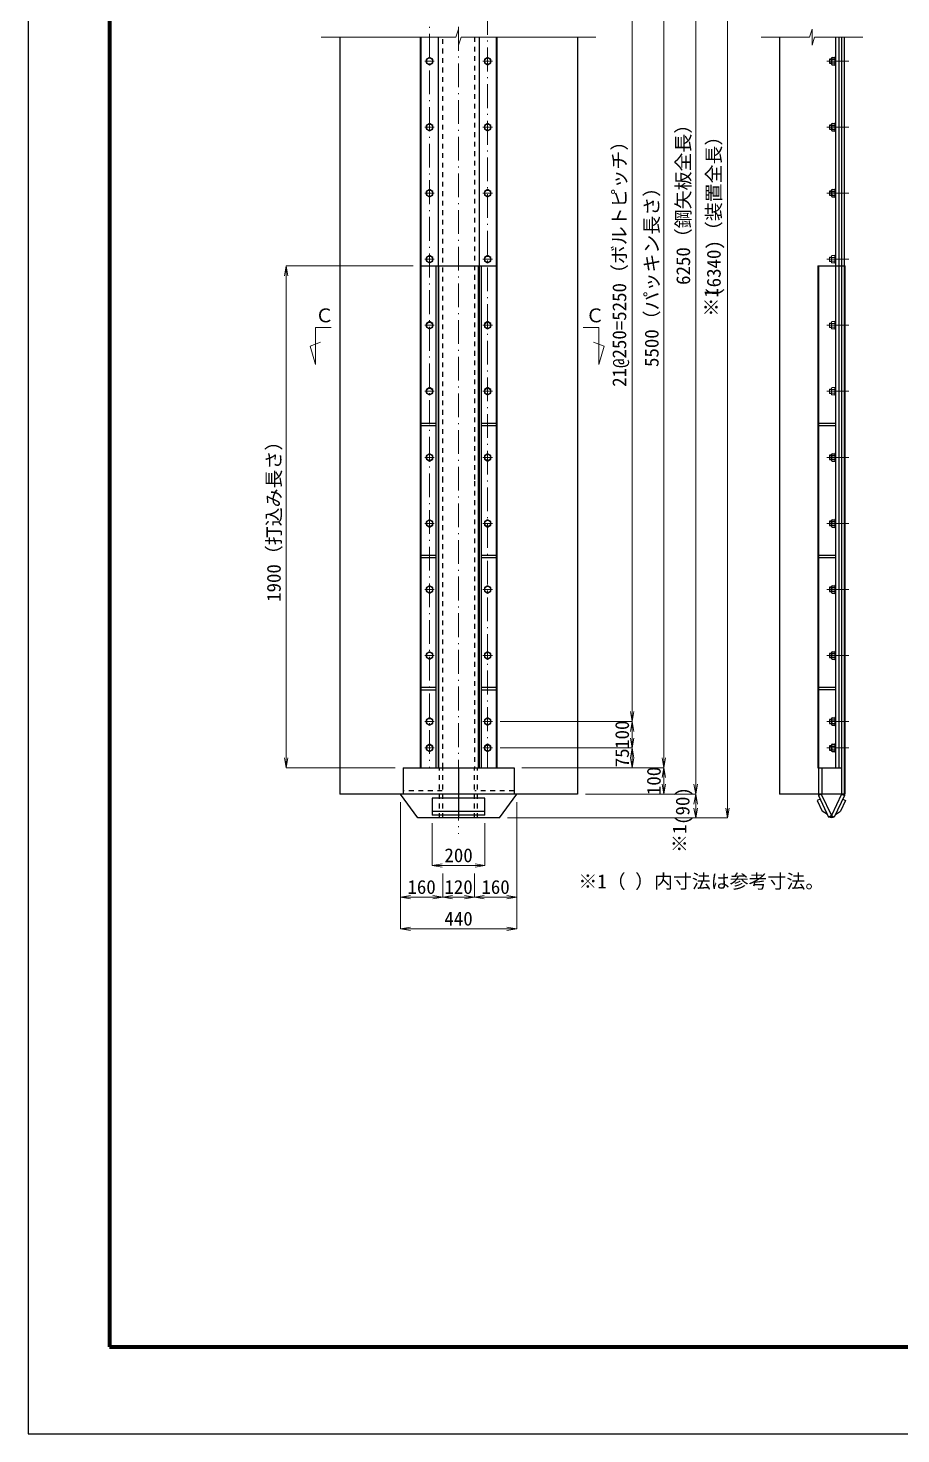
# Model space of a CAD drawing. Header units: millimetres. Extents: x -4215 to 12000, y -28161 to -8405.
# Drawn here: x -615 to 2689, y -28161 to -22839 of the extents above; entities that cross this region are included whole.
import ezdxf

# ---------------------------------------------------------------- set-up
doc = ezdxf.new("R2010")
doc.units = ezdxf.units.MM
doc.header["$LTSCALE"] = 15
doc.header["$PDSIZE"] = 300
doc.linetypes.add('SXF_一点短鎖線', pattern=[9.25, 6, -1.5, 0.25, -1.5])
doc.linetypes.add('SXF_跳び破線', pattern=[12, 6, -6])
doc.layers.get('Defpoints').update_dxf_attribs({"color": 153})
for name, color, linetype, lineweight in [('D-BMK', 2, 'SXF_一点短鎖線', 13), ('D-STR', 1, 'Continuous', 25), ('D-STR-DIM', 7, 'Continuous', 13), ('D-STR-HTXT', 7, 'Continuous', 13), ('D-STR-STR1', 2, 'Continuous', 13), ('D-STR-STR6', 7, 'Continuous', 13), ('D-STR-TXT', 7, 'Continuous', 13), ('D-TTL', 2, 'Continuous', 140)]:
    doc.layers.add(name, color=color, linetype=linetype, lineweight=lineweight)
doc.styles.add('MS ゴシック', font='MS Gothic.ttf')
doc.dimstyles.new('DIM-15-F', dxfattribs={"dimscale": 15, "dimtxt": 3.5, "dimasz": 2.5, "dimexe": 0, "dimexo": 2, "dimgap": 0.8, "dimtad": 1, "dimdec": 1, "dimdsep": 46, "dimtxsty": 'MS ゴシック', "dimblk": 'OPEN', "dimcen": 0.1, "dimaunit": 1, "dimadec": 4, "dimazin": 0, "dimtfac": 1, "dimtdec": 1, "dimtmove": 2, "dimatfit": 3, "dimldrblk": 'OPEN', "dimfxl": 1, "dimtolj": 1, "dimtzin": 0, "dimlwd": -1, "dimlwe": -1, "dimarcsym": 2})

# ---------------------------------------------------------------- blocks, each defined once
blk = doc.blocks.new('_Open')
at = {"color": 0, "linetype": 'ByBlock', "lineweight": -2}
for p, q in [((-1, 0.17), (0, 0)), ((-1, -0.17), (0, 0)), ((0, 0), (-1, 0))]:
    blk.add_line(p, q, dxfattribs=at)
blk = doc.blocks.new('*D106')
at = {"layer": 'D-STR-DIM', "color": 0, "transparency": 16777216}
for p, q in [((841.9, -23739.4), (361.9, -23739.4)), ((361.9, -23776.9), (361.9, -25601.9)), ((774.4, -25639.4), (361.9, -25639.4))]:
    blk.add_line(p, q, dxfattribs=at)
at = {"layer": 'Defpoints', "color": 0, "transparency": 16777216}
for p in [(871.9, -23739.4), (361.9, -25639.4), (804.4, -25639.4)]:
    blk.add_point(p, dxfattribs=at)
at = {"layer": 'D-STR-DIM', "color": 0, "transparency": 16777216, "xscale": 37.5, "yscale": 37.5, "zscale": 37.5}
for p, rotation in [((361.9, -23739.4), 90), ((361.9, -25639.4), 270)]:
    blk.add_blockref('_Open', p, dxfattribs=dict(at, rotation=rotation))
at = {"layer": 'D-STR-DIM', "color": 0, "transparency": 16777216, "insert": (318.4, -24689.4), "char_height": 52.5, "attachment_point": 5, "rotation": 90, "style": 'MS ゴシック'}
blk.add_mtext('\\A1;1900（打込み長さ）', dxfattribs=at)
blk = doc.blocks.new('*D134')
at = {"layer": 'D-STR-DIM', "color": 0, "transparency": 16777216}
for p, q in [((914.4, -25849.4), (914.4, -26009.4)), ((1114.4, -25849.4), (1114.4, -26009.4)), ((951.9, -26009.4), (1076.9, -26009.4))]:
    blk.add_line(p, q, dxfattribs=at)
at = {"layer": 'Defpoints', "color": 0, "transparency": 16777216}
for p in [(914.4, -25819.4), (1114.4, -25819.4), (1114.4, -26009.4)]:
    blk.add_point(p, dxfattribs=at)
at = {"layer": 'D-STR-DIM', "color": 0, "transparency": 16777216, "xscale": 37.5, "yscale": 37.5, "zscale": 37.5, "rotation": 180}
blk.add_blockref('_Open', (914.4, -26009.4), dxfattribs=at)
at = {"layer": 'D-STR-DIM', "color": 0, "transparency": 16777216, "xscale": 37.5, "yscale": 37.5, "zscale": 37.5}
blk.add_blockref('_Open', (1114.4, -26009.4), dxfattribs=at)
at = {"layer": 'D-STR-DIM', "color": 0, "transparency": 16777216, "insert": (1014.4, -25971.1), "char_height": 52.5, "attachment_point": 5, "style": 'MS ゴシック'}
blk.add_mtext('\\A1;200', dxfattribs=at)
blk = doc.blocks.new('*D135')
at = {"layer": 'D-STR-DIM', "color": 0, "transparency": 16777216}
for p, q in [((1494.4, -21239.4), (2031.9, -21239.4)), ((2031.9, -21276.9), (2031.9, -25791.9)), ((1199.2, -25829.4), (2031.9, -25829.4))]:
    blk.add_line(p, q, dxfattribs=at)
at = {"layer": 'Defpoints', "color": 0, "transparency": 16777216}
for p in [(1464.4, -21239.4), (1169.2, -25829.4), (2031.9, -25829.4)]:
    blk.add_point(p, dxfattribs=at)
at = {"layer": 'D-STR-DIM', "color": 0, "transparency": 16777216, "xscale": 37.5, "yscale": 37.5, "zscale": 37.5}
for p, rotation in [((2031.9, -21239.4), 90), ((2031.9, -25829.4), 270)]:
    blk.add_blockref('_Open', p, dxfattribs=dict(at, rotation=rotation))
at = {"layer": 'D-STR-DIM', "color": 0, "transparency": 16777216, "insert": (1987.4, -23534.4), "char_height": 52.5, "attachment_point": 5, "rotation": 90, "style": 'MS ゴシック'}
blk.add_mtext('\\A1;(6340)（装置全長）', dxfattribs=at)
blk = doc.blocks.new('*D136')
at = {"layer": 'D-STR-DIM', "color": 0, "transparency": 16777216}
for p, q in [((1494.4, -21239.4), (1911.9, -21239.4)), ((1911.9, -21276.9), (1911.9, -25701.9)), ((1494.4, -25739.4), (1911.9, -25739.4))]:
    blk.add_line(p, q, dxfattribs=at)
at = {"layer": 'Defpoints', "color": 0, "transparency": 16777216}
for p in [(1464.4, -21239.4), (1464.4, -25739.4), (1911.9, -25739.4)]:
    blk.add_point(p, dxfattribs=at)
at = {"layer": 'D-STR-DIM', "color": 0, "transparency": 16777216, "xscale": 37.5, "yscale": 37.5, "zscale": 37.5}
for p, rotation in [((1911.9, -21239.4), 90), ((1911.9, -25739.4), 270)]:
    blk.add_blockref('_Open', p, dxfattribs=dict(at, rotation=rotation))
at = {"layer": 'D-STR-DIM', "color": 0, "transparency": 16777216, "insert": (1868.1, -23489.4), "char_height": 52.5, "attachment_point": 5, "rotation": 90, "style": 'MS ゴシック'}
blk.add_mtext('\\A1;6250（鋼矢板全長）', dxfattribs=at)
blk = doc.blocks.new('*D137')
at = {"layer": 'D-STR-DIM', "color": 0, "transparency": 16777216}
for p, q in [((1494.4, -25739.4), (1911.9, -25739.4)), ((1911.9, -25829.4), (1911.9, -25739.4)), ((1911.9, -25791.9), (1911.9, -25754.4)), ((1911.9, -25776.9), (1911.9, -25814.4)), ((1199.2, -25829.4), (1911.9, -25829.4))]:
    blk.add_line(p, q, dxfattribs=at)
at = {"layer": 'Defpoints', "color": 0, "transparency": 16777216}
for p in [(1464.4, -25739.4), (1911.9, -25739.4), (1169.2, -25829.4)]:
    blk.add_point(p, dxfattribs=at)
at = {"layer": 'D-STR-DIM', "color": 0, "transparency": 16777216, "xscale": 37.5, "yscale": 37.5, "zscale": 37.5}
for p, rotation in [((1911.9, -25739.4), 90), ((1911.9, -25829.4), 270)]:
    blk.add_blockref('_Open', p, dxfattribs=dict(at, rotation=rotation))
at = {"layer": 'D-STR-DIM', "color": 0, "transparency": 16777216, "insert": (1869.3, -25784.4), "char_height": 52.5, "attachment_point": 5, "rotation": 90, "style": 'MS ゴシック'}
blk.add_mtext('\\A1;(90)', dxfattribs=at)
blk = doc.blocks.new('*D138')
at = {"layer": 'D-STR-DIM', "color": 0, "transparency": 16777216}
for p, q in [((1172.4, -21964.4), (1671.9, -21964.4)), ((1671.9, -25426.9), (1671.9, -22001.9)), ((1172.4, -25464.4), (1671.9, -25464.4))]:
    blk.add_line(p, q, dxfattribs=at)
at = {"layer": 'Defpoints', "color": 0, "transparency": 16777216}
for p in [(1142.4, -21964.4), (1671.9, -21964.4), (1142.4, -25464.4)]:
    blk.add_point(p, dxfattribs=at)
at = {"layer": 'D-STR-DIM', "color": 0, "transparency": 16777216, "xscale": 37.5, "yscale": 37.5, "zscale": 37.5}
for p, rotation in [((1671.9, -21964.4), 90), ((1671.9, -25464.4), 270)]:
    blk.add_blockref('_Open', p, dxfattribs=dict(at, rotation=rotation))
at = {"layer": 'D-STR-DIM', "color": 0, "transparency": 16777216, "insert": (1628.6, -23714.4), "char_height": 52.5, "attachment_point": 5, "rotation": 90, "style": 'MS ゴシック'}
blk.add_mtext('\\A1;21@250=5250（ボルトピッチ）', dxfattribs=at)
blk = doc.blocks.new('*D139')
at = {"layer": 'D-STR-DIM', "color": 0, "transparency": 16777216}
for p, q in [((1172.4, -25464.4), (1671.9, -25464.4)), ((1671.9, -25564.4), (1671.9, -25464.4)), ((1671.9, -25526.9), (1671.9, -25489.4)), ((1671.9, -25501.9), (1671.9, -25539.4)), ((1172.4, -25564.4), (1671.9, -25564.4))]:
    blk.add_line(p, q, dxfattribs=at)
at = {"layer": 'Defpoints', "color": 0, "transparency": 16777216}
for p in [(1142.4, -25464.4), (1671.9, -25464.4), (1142.4, -25564.4)]:
    blk.add_point(p, dxfattribs=at)
at = {"layer": 'D-STR-DIM', "color": 0, "transparency": 16777216, "xscale": 37.5, "yscale": 37.5, "zscale": 37.5}
for p, rotation in [((1671.9, -25464.4), 90), ((1671.9, -25564.4), 270)]:
    blk.add_blockref('_Open', p, dxfattribs=dict(at, rotation=rotation))
at = {"layer": 'D-STR-DIM', "color": 0, "transparency": 16777216, "insert": (1633.7, -25514.4), "char_height": 52.5, "attachment_point": 5, "rotation": 90, "style": 'MS ゴシック'}
blk.add_mtext('\\A1;100', dxfattribs=at)
blk = doc.blocks.new('*D140')
at = {"layer": 'D-STR-DIM', "color": 0, "transparency": 16777216}
for p, q in [((1172.4, -25564.4), (1671.9, -25564.4)), ((1671.9, -25639.4), (1671.9, -25564.4)), ((1671.9, -25601.9), (1671.9, -25564.4)), ((1254.4, -25639.4), (1671.9, -25639.4)), ((1671.9, -25601.9), (1671.9, -25639.4))]:
    blk.add_line(p, q, dxfattribs=at)
at = {"layer": 'Defpoints', "color": 0, "transparency": 16777216}
for p in [(1142.4, -25564.4), (1671.9, -25564.4), (1224.4, -25639.4)]:
    blk.add_point(p, dxfattribs=at)
at = {"layer": 'D-STR-DIM', "color": 0, "transparency": 16777216, "xscale": 37.5, "yscale": 37.5, "zscale": 37.5}
for p, rotation in [((1671.9, -25564.4), 90), ((1671.9, -25639.4), 270)]:
    blk.add_blockref('_Open', p, dxfattribs=dict(at, rotation=rotation))
at = {"layer": 'D-STR-DIM', "color": 0, "transparency": 16777216, "insert": (1633.7, -25601.9), "char_height": 52.5, "attachment_point": 5, "rotation": 90, "style": 'MS ゴシック'}
blk.add_mtext('\\A1;75', dxfattribs=at)
blk = doc.blocks.new('*D141')
at = {"layer": 'D-STR-DIM', "color": 0, "transparency": 16777216}
for p, q in [((1254.4, -25639.4), (1791.9, -25639.4)), ((1791.9, -25739.4), (1791.9, -25639.4)), ((1791.9, -25701.9), (1791.9, -25664.4)), ((1791.9, -25676.9), (1791.9, -25714.4)), ((1494.4, -25739.4), (1791.9, -25739.4))]:
    blk.add_line(p, q, dxfattribs=at)
at = {"layer": 'Defpoints', "color": 0, "transparency": 16777216}
for p in [(1224.4, -25639.4), (1791.9, -25639.4), (1464.4, -25739.4)]:
    blk.add_point(p, dxfattribs=at)
at = {"layer": 'D-STR-DIM', "color": 0, "transparency": 16777216, "xscale": 37.5, "yscale": 37.5, "zscale": 37.5}
for p, rotation in [((1791.9, -25639.4), 90), ((1791.9, -25739.4), 270)]:
    blk.add_blockref('_Open', p, dxfattribs=dict(at, rotation=rotation))
at = {"layer": 'D-STR-DIM', "color": 0, "transparency": 16777216, "insert": (1753.7, -25689.4), "char_height": 52.5, "attachment_point": 5, "rotation": 90, "style": 'MS ゴシック'}
blk.add_mtext('\\A1;100', dxfattribs=at)
blk = doc.blocks.new('*D142')
at = {"layer": 'D-STR-DIM', "color": 0, "transparency": 16777216}
for p, q in [((1189.4, -21889.4), (1791.9, -21889.4)), ((1791.9, -25601.9), (1791.9, -21926.9)), ((1254.4, -25639.4), (1791.9, -25639.4))]:
    blk.add_line(p, q, dxfattribs=at)
at = {"layer": 'Defpoints', "color": 0, "transparency": 16777216}
for p in [(1159.4, -21889.4), (1791.9, -21889.4), (1224.4, -25639.4)]:
    blk.add_point(p, dxfattribs=at)
at = {"layer": 'D-STR-DIM', "color": 0, "transparency": 16777216, "xscale": 37.5, "yscale": 37.5, "zscale": 37.5}
for p, rotation in [((1791.9, -21889.4), 90), ((1791.9, -25639.4), 270)]:
    blk.add_blockref('_Open', p, dxfattribs=dict(at, rotation=rotation))
at = {"layer": 'D-STR-DIM', "color": 0, "transparency": 16777216, "insert": (1748.7, -23764.4), "char_height": 52.5, "attachment_point": 5, "rotation": 90, "style": 'MS ゴシック'}
blk.add_mtext('\\A1;5500（パッキン長さ）', dxfattribs=at)
blk = doc.blocks.new('*D143')
at = {"layer": 'D-STR-DIM', "color": 0, "transparency": 16777216}
for p, q in [((794.4, -25769.4), (794.4, -26129.4)), ((954.4, -26039.4), (954.4, -26129.4)), ((831.9, -26129.4), (916.9, -26129.4))]:
    blk.add_line(p, q, dxfattribs=at)
at = {"layer": 'Defpoints', "color": 0, "transparency": 16777216}
for p in [(794.4, -25739.4), (954.4, -26009.4), (954.4, -26129.4)]:
    blk.add_point(p, dxfattribs=at)
at = {"layer": 'D-STR-DIM', "color": 0, "transparency": 16777216, "xscale": 37.5, "yscale": 37.5, "zscale": 37.5, "rotation": 180}
blk.add_blockref('_Open', (794.4, -26129.4), dxfattribs=at)
at = {"layer": 'D-STR-DIM', "color": 0, "transparency": 16777216, "xscale": 37.5, "yscale": 37.5, "zscale": 37.5}
blk.add_blockref('_Open', (954.4, -26129.4), dxfattribs=at)
at = {"layer": 'D-STR-DIM', "color": 0, "transparency": 16777216, "insert": (874.4, -26091.1), "char_height": 52.5, "attachment_point": 5, "style": 'MS ゴシック'}
blk.add_mtext('\\A1;160', dxfattribs=at)
blk = doc.blocks.new('*D144')
at = {"layer": 'D-STR-DIM', "color": 0, "transparency": 16777216}
for p, q in [((954.4, -26039.4), (954.4, -26129.4)), ((1074.4, -26039.4), (1074.4, -26129.4)), ((991.9, -26129.4), (1036.9, -26129.4))]:
    blk.add_line(p, q, dxfattribs=at)
at = {"layer": 'Defpoints', "color": 0, "transparency": 16777216}
for p in [(954.4, -26009.4), (1074.4, -26009.4), (1074.4, -26129.4)]:
    blk.add_point(p, dxfattribs=at)
at = {"layer": 'D-STR-DIM', "color": 0, "transparency": 16777216, "xscale": 37.5, "yscale": 37.5, "zscale": 37.5, "rotation": 180}
blk.add_blockref('_Open', (954.4, -26129.4), dxfattribs=at)
at = {"layer": 'D-STR-DIM', "color": 0, "transparency": 16777216, "xscale": 37.5, "yscale": 37.5, "zscale": 37.5}
blk.add_blockref('_Open', (1074.4, -26129.4), dxfattribs=at)
at = {"layer": 'D-STR-DIM', "color": 0, "transparency": 16777216, "insert": (1014.4, -26091.1), "char_height": 52.5, "attachment_point": 5, "style": 'MS ゴシック'}
blk.add_mtext('\\A1;120', dxfattribs=at)
blk = doc.blocks.new('*D145')
at = {"layer": 'D-STR-DIM', "color": 0, "transparency": 16777216}
for p, q in [((1234.4, -25769.4), (1234.4, -26129.4)), ((1074.4, -26039.4), (1074.4, -26129.4)), ((1111.9, -26129.4), (1196.9, -26129.4))]:
    blk.add_line(p, q, dxfattribs=at)
at = {"layer": 'Defpoints', "color": 0, "transparency": 16777216}
for p in [(1234.4, -25739.4), (1074.4, -26009.4), (1234.4, -26129.4)]:
    blk.add_point(p, dxfattribs=at)
at = {"layer": 'D-STR-DIM', "color": 0, "transparency": 16777216, "xscale": 37.5, "yscale": 37.5, "zscale": 37.5, "rotation": 180}
blk.add_blockref('_Open', (1074.4, -26129.4), dxfattribs=at)
at = {"layer": 'D-STR-DIM', "color": 0, "transparency": 16777216, "xscale": 37.5, "yscale": 37.5, "zscale": 37.5}
blk.add_blockref('_Open', (1234.4, -26129.4), dxfattribs=at)
at = {"layer": 'D-STR-DIM', "color": 0, "transparency": 16777216, "insert": (1154.4, -26091.1), "char_height": 52.5, "attachment_point": 5, "style": 'MS ゴシック'}
blk.add_mtext('\\A1;160', dxfattribs=at)
blk = doc.blocks.new('*D146')
at = {"layer": 'D-STR-DIM', "color": 0, "transparency": 16777216}
for p, q in [((794.4, -25769.4), (794.4, -26249.4)), ((1234.4, -25769.4), (1234.4, -26249.4)), ((831.9, -26249.4), (1196.9, -26249.4))]:
    blk.add_line(p, q, dxfattribs=at)
at = {"layer": 'Defpoints', "color": 0, "transparency": 16777216}
for p in [(794.4, -25739.4), (1234.4, -25739.4), (1234.4, -26249.4)]:
    blk.add_point(p, dxfattribs=at)
at = {"layer": 'D-STR-DIM', "color": 0, "transparency": 16777216, "xscale": 37.5, "yscale": 37.5, "zscale": 37.5, "rotation": 180}
blk.add_blockref('_Open', (794.4, -26249.4), dxfattribs=at)
at = {"layer": 'D-STR-DIM', "color": 0, "transparency": 16777216, "xscale": 37.5, "yscale": 37.5, "zscale": 37.5}
blk.add_blockref('_Open', (1234.4, -26249.4), dxfattribs=at)
at = {"layer": 'D-STR-DIM', "color": 0, "transparency": 16777216, "insert": (1014.4, -26211.1), "char_height": 52.5, "attachment_point": 5, "style": 'MS ゴシック'}
blk.add_mtext('\\A1;440', dxfattribs=at)

msp = doc.modelspace()

# ---------------------------------------------------------------- hatches: boundary and pattern name
at = {"layer": 'D-STR-STR1'}
h = msp.add_hatch(color=256, dxfattribs=at)
h.paths.add_polyline_path([(2463.95, -25739.36), (2474.25, -25739.36), (2474.8, -25744.47)])
h.paths.add_polyline_path([(2376.39, -25744.47), (2376.95, -25739.36), (2387.25, -25739.36)])
msp.add_hatch(color=256, dxfattribs=at).paths.add_polyline_path([(2425.6, -25829.36), (2436.45, -25825.89), (2425.6, -25820.78), (2414.74, -25825.89)])

# ---------------------------------------------------------------- linework, layer by layer
at = {"layer": 'D-BMK'}
for p, q in [((1014.41, -21169.74), (1014.41, -25889.36)), ((904.41, -21889.36), (904.41, -25639.36)), ((1124.41, -25639.36), (1124.41, -21889.36)), ((886.41, -22964.36), (922.41, -22964.36)), ((1106.41, -22964.36), (1142.41, -22964.36)), ((2408.2, -22964.36), (2492.2, -22964.36)), ((886.41, -23214.36), (922.41, -23214.36)), ((1106.41, -23214.36), (1142.41, -23214.36)), ((2408.2, -23214.36), (2492.2, -23214.36)), ((922.41, -23464.36), (886.41, -23464.36)), ((1106.41, -23464.36), (1142.41, -23464.36)), ((2408.2, -23464.36), (2492.2, -23464.36)), ((886.41, -23714.36), (922.41, -23714.36)), ((1106.41, -23714.36), (1142.41, -23714.36)), ((2408.2, -23714.36), (2492.2, -23714.36)), ((2418.95, -23706.36), (2417.95, -23707.36)), ((2417.95, -23707.36), (2417.95, -23721.36)), ((2417.95, -23707.36), (2425.45, -23707.36)), ((2417.95, -23721.36), (2418.95, -23722.36)), ((2417.95, -23721.36), (2425.45, -23721.36)), ((2425.45, -23706.36), (2418.95, -23706.36)), ((2418.95, -23722.36), (2425.45, -23722.36)), ((2425.45, -23703.97), (2425.45, -23724.74)), ((2428.45, -23700.51), (2438.45, -23700.51)), ((2428.45, -23707.43), (2438.45, -23707.43)), ((2428.45, -23721.28), (2438.45, -23721.28)), ((2428.45, -23728.21), (2438.45, -23728.21)), ((2441.95, -23699.36), (2438.45, -23699.36)), ((2438.45, -23699.36), (2438.45, -23729.36)), ((2438.45, -23729.36), (2441.95, -23729.36)), ((886.41, -23964.36), (922.41, -23964.36)), ((1106.41, -23964.36), (1142.41, -23964.36)), ((2408.2, -23964.36), (2492.2, -23964.36)), ((2418.95, -23956.36), (2417.95, -23957.36)), ((2417.95, -23957.36), (2425.45, -23957.36)), ((2417.95, -23957.36), (2417.95, -23971.36)), ((2417.95, -23971.36), (2425.45, -23971.36)), ((2417.95, -23971.36), (2418.95, -23972.36)), ((2425.45, -23956.36), (2418.95, -23956.36)), ((2418.95, -23972.36), (2425.45, -23972.36)), ((2425.45, -23953.97), (2425.45, -23974.74)), ((2428.45, -23950.51), (2438.45, -23950.51)), ((2428.45, -23957.43), (2438.45, -23957.43)), ((2428.45, -23971.28), (2438.45, -23971.28)), ((2428.45, -23978.21), (2438.45, -23978.21)), ((2438.45, -23949.36), (2438.45, -23979.36)), ((2441.95, -23949.36), (2438.45, -23949.36)), ((2438.45, -23979.36), (2441.95, -23979.36)), ((886.41, -24214.36), (922.41, -24214.36)), ((1106.41, -24214.36), (1142.41, -24214.36)), ((2408.2, -24214.36), (2492.2, -24214.36)), ((2418.95, -24206.36), (2417.95, -24207.36)), ((2417.95, -24207.36), (2425.45, -24207.36)), ((2417.95, -24207.36), (2417.95, -24221.36)), ((2425.45, -24206.36), (2418.95, -24206.36)), ((2425.45, -24203.97), (2425.45, -24224.74)), ((2428.45, -24200.51), (2438.45, -24200.51)), ((2428.45, -24207.43), (2438.45, -24207.43)), ((2438.45, -24199.36), (2438.45, -24229.36)), ((2441.95, -24199.36), (2438.45, -24199.36)), ((2417.95, -24221.36), (2425.45, -24221.36)), ((2417.95, -24221.36), (2418.95, -24222.36)), ((2418.95, -24222.36), (2425.45, -24222.36)), ((2428.45, -24221.28), (2438.45, -24221.28)), ((2428.45, -24228.21), (2438.45, -24228.21)), ((2438.45, -24229.36), (2441.95, -24229.36)), ((886.41, -24464.36), (922.41, -24464.36)), ((1106.41, -24464.36), (1142.41, -24464.36)), ((2408.2, -24464.36), (2492.2, -24464.36)), ((886.41, -24714.36), (922.41, -24714.36)), ((1106.41, -24714.36), (1142.41, -24714.36)), ((2408.2, -24714.36), (2492.2, -24714.36)), ((886.41, -24964.36), (922.41, -24964.36)), ((1106.41, -24964.36), (1142.41, -24964.36)), ((2408.2, -24964.36), (2492.2, -24964.36)), ((886.41, -25214.36), (922.41, -25214.36)), ((1106.41, -25214.36), (1142.41, -25214.36)), ((2408.2, -25214.36), (2492.2, -25214.36)), ((886.41, -25464.36), (922.41, -25464.36)), ((1106.41, -25464.36), (1142.41, -25464.36)), ((2408.2, -25464.36), (2492.2, -25464.36)), ((886.41, -25564.36), (922.41, -25564.36)), ((1106.41, -25564.36), (1142.41, -25564.36)), ((2408.2, -25564.36), (2492.2, -25564.36))]:
    msp.add_line(p, q, dxfattribs=at)
for centre, radius, start, end in [((2428.95, -23703.97), 3.5, 98.21321, 261.78679), ((2434.93, -23714.36), 9.49, 133.13488, 226.86512), ((2428.95, -23724.74), 3.5, 98.21321, 261.78679), ((2428.95, -23953.97), 3.5, 98.21321, 261.78679), ((2434.93, -23964.36), 9.49, 133.13488, 226.86512), ((2428.95, -23974.74), 3.5, 98.21321, 261.78679), ((2428.95, -24203.97), 3.5, 98.21321, 261.78679), ((2434.93, -24214.36), 9.49, 133.13488, 226.86512), ((2428.95, -24224.74), 3.5, 98.21321, 261.78679)]:
    msp.add_arc(centre, radius, start, end, dxfattribs=at)
at = {"layer": 'D-STR'}
for p, q in [((564.41, -22873.69), (564.41, -25739.36)), ((869.41, -22873.69), (869.41, -24555.02)), ((871.91, -22873.69), (871.91, -24555.02)), ((936.91, -22873.69), (936.91, -24555.02)), ((1091.91, -22873.69), (1091.91, -24555.02)), ((1156.91, -22873.69), (1156.91, -24555.02)), ((1159.41, -22873.69), (1159.41, -24555.02)), ((1464.41, -22873.69), (1464.41, -24555.02)), ((2229.75, -22873.69), (2229.75, -24555.02)), ((2441.95, -24555.02), (2441.95, -22873.69)), ((2453.95, -22873.69), (2453.95, -24555.02)), ((2463.95, -22873.69), (2463.95, -24555.02)), ((2474.75, -24555.02), (2474.75, -22873.69)), ((904.41, -22950.51), (892.41, -22957.43)), ((892.41, -22957.43), (892.41, -22971.28)), ((892.41, -22971.28), (904.41, -22978.21)), ((916.41, -22957.43), (904.41, -22950.51)), ((904.41, -22978.21), (916.41, -22971.28)), ((916.41, -22971.28), (916.41, -22957.43)), ((1124.41, -22950.51), (1112.41, -22957.43)), ((1112.41, -22957.43), (1112.41, -22971.28)), ((1112.41, -22971.28), (1124.41, -22978.21)), ((1136.41, -22957.43), (1124.41, -22950.51)), ((1124.41, -22978.21), (1136.41, -22971.28)), ((1136.41, -22971.28), (1136.41, -22957.43)), ((2418.95, -22956.36), (2417.95, -22957.36)), ((2417.95, -22957.36), (2425.45, -22957.36)), ((2417.95, -22957.36), (2417.95, -22971.36)), ((2417.95, -22971.36), (2425.45, -22971.36)), ((2417.95, -22971.36), (2418.95, -22972.36)), ((2425.45, -22956.36), (2418.95, -22956.36)), ((2418.95, -22972.36), (2425.45, -22972.36)), ((2425.45, -22953.97), (2425.45, -22974.74)), ((2428.45, -22950.51), (2438.45, -22950.51)), ((2428.45, -22957.43), (2438.45, -22957.43)), ((2428.45, -22971.28), (2438.45, -22971.28)), ((2428.45, -22978.21), (2438.45, -22978.21)), ((2438.45, -22949.36), (2438.45, -22979.36)), ((2441.95, -22949.36), (2438.45, -22949.36)), ((2438.45, -22979.36), (2441.95, -22979.36)), ((904.41, -23200.51), (892.41, -23207.43)), ((916.41, -23207.43), (904.41, -23200.51)), ((1124.41, -23200.51), (1112.41, -23207.43)), ((1136.41, -23207.43), (1124.41, -23200.51)), ((2428.45, -23200.51), (2438.45, -23200.51)), ((2441.95, -23199.36), (2438.45, -23199.36)), ((2438.45, -23199.36), (2438.45, -23229.36)), ((892.41, -23207.43), (892.41, -23221.28)), ((892.41, -23221.28), (904.41, -23228.21)), ((904.41, -23228.21), (916.41, -23221.28)), ((916.41, -23221.28), (916.41, -23207.43)), ((1112.41, -23207.43), (1112.41, -23221.28)), ((1112.41, -23221.28), (1124.41, -23228.21)), ((1124.41, -23228.21), (1136.41, -23221.28)), ((1136.41, -23221.28), (1136.41, -23207.43)), ((2418.95, -23206.36), (2417.95, -23207.36)), ((2417.95, -23207.36), (2417.95, -23221.36)), ((2417.95, -23207.36), (2425.45, -23207.36)), ((2417.95, -23221.36), (2418.95, -23222.36)), ((2417.95, -23221.36), (2425.45, -23221.36)), ((2425.45, -23206.36), (2418.95, -23206.36)), ((2418.95, -23222.36), (2425.45, -23222.36)), ((2425.45, -23203.97), (2425.45, -23224.74)), ((2428.45, -23207.43), (2438.45, -23207.43)), ((2428.45, -23221.28), (2438.45, -23221.28)), ((2428.45, -23228.21), (2438.45, -23228.21)), ((2438.45, -23229.36), (2441.95, -23229.36)), ((904.41, -23450.51), (892.41, -23457.43)), ((892.41, -23457.43), (892.41, -23471.28)), ((916.41, -23457.43), (904.41, -23450.51)), ((916.41, -23471.28), (916.41, -23457.43)), ((1124.41, -23450.51), (1112.41, -23457.43)), ((1112.41, -23457.43), (1112.41, -23471.28)), ((1136.41, -23457.43), (1124.41, -23450.51)), ((1136.41, -23471.28), (1136.41, -23457.43)), ((2418.95, -23456.36), (2417.95, -23457.36)), ((2417.95, -23457.36), (2425.45, -23457.36)), ((2417.95, -23457.36), (2417.95, -23471.36)), ((2425.45, -23456.36), (2418.95, -23456.36)), ((2425.45, -23453.97), (2425.45, -23474.74)), ((2428.45, -23450.51), (2438.45, -23450.51)), ((2428.45, -23457.43), (2438.45, -23457.43)), ((2438.45, -23449.36), (2438.45, -23479.36)), ((2441.95, -23449.36), (2438.45, -23449.36)), ((892.41, -23471.28), (904.41, -23478.21)), ((904.41, -23478.21), (916.41, -23471.28)), ((1112.41, -23471.28), (1124.41, -23478.21)), ((1124.41, -23478.21), (1136.41, -23471.28)), ((2417.95, -23471.36), (2425.45, -23471.36)), ((2417.95, -23471.36), (2418.95, -23472.36)), ((2418.95, -23472.36), (2425.45, -23472.36)), ((2428.45, -23471.28), (2438.45, -23471.28)), ((2428.45, -23478.21), (2438.45, -23478.21)), ((2438.45, -23479.36), (2441.95, -23479.36)), ((904.41, -23700.51), (892.41, -23707.43)), ((892.41, -23707.43), (892.41, -23721.28)), ((892.41, -23721.28), (904.41, -23728.21)), ((916.41, -23707.43), (904.41, -23700.51)), ((904.41, -23728.21), (916.41, -23721.28)), ((916.41, -23721.28), (916.41, -23707.43)), ((1124.41, -23700.51), (1112.41, -23707.43)), ((1112.41, -23707.43), (1112.41, -23721.28)), ((1112.41, -23721.28), (1124.41, -23728.21)), ((1136.41, -23707.43), (1124.41, -23700.51)), ((1124.41, -23728.21), (1136.41, -23721.28)), ((1136.41, -23721.28), (1136.41, -23707.43)), ((871.91, -23739.36), (1156.91, -23739.36)), ((928.91, -23739.36), (928.91, -24555.02)), ((939.41, -24555.02), (939.41, -23739.36)), ((1089.41, -24555.02), (1089.41, -23739.36)), ((1099.91, -23739.36), (1099.91, -24555.02)), ((2373.95, -23739.36), (2477.75, -23739.36)), ((2373.95, -23739.36), (2373.95, -24555.02)), ((2376.95, -23739.36), (2376.95, -24555.02)), ((2477.75, -24555.02), (2477.75, -23739.36)), ((904.41, -23950.51), (892.41, -23957.43)), ((892.41, -23957.43), (892.41, -23971.28)), ((892.41, -23971.28), (904.41, -23978.21)), ((916.41, -23957.43), (904.41, -23950.51)), ((904.41, -23978.21), (916.41, -23971.28)), ((916.41, -23971.28), (916.41, -23957.43)), ((1124.41, -23950.51), (1112.41, -23957.43)), ((1112.41, -23957.43), (1112.41, -23971.28)), ((1112.41, -23971.28), (1124.41, -23978.21)), ((1136.41, -23957.43), (1124.41, -23950.51)), ((1124.41, -23978.21), (1136.41, -23971.28)), ((1136.41, -23971.28), (1136.41, -23957.43)), ((904.41, -24200.51), (892.41, -24207.43)), ((892.41, -24207.43), (892.41, -24221.28)), ((916.41, -24207.43), (904.41, -24200.51)), ((916.41, -24221.28), (916.41, -24207.43)), ((1124.41, -24200.51), (1112.41, -24207.43)), ((1112.41, -24207.43), (1112.41, -24221.28)), ((1136.41, -24207.43), (1124.41, -24200.51)), ((1136.41, -24221.28), (1136.41, -24207.43)), ((892.41, -24221.28), (904.41, -24228.21)), ((904.41, -24228.21), (916.41, -24221.28)), ((1112.41, -24221.28), (1124.41, -24228.21)), ((1124.41, -24228.21), (1136.41, -24221.28)), ((2441.95, -24555.02), (2441.95, -24294.36)), ((2453.95, -24294.36), (2453.95, -24555.02)), ((2463.95, -24294.36), (2463.95, -24555.02)), ((2474.75, -24555.02), (2474.75, -24294.36)), ((871.91, -24334.86), (928.91, -24334.86)), ((871.91, -24343.86), (928.91, -24343.86)), ((1099.91, -24334.86), (1156.91, -24334.86)), ((1099.91, -24343.86), (1156.91, -24343.86)), ((2376.95, -24334.86), (2441.95, -24334.86)), ((2376.95, -24343.86), (2441.95, -24343.86)), ((904.41, -24450.51), (892.41, -24457.43)), ((892.41, -24457.43), (892.41, -24471.28)), ((892.41, -24471.28), (904.41, -24478.21)), ((916.41, -24457.43), (904.41, -24450.51)), ((904.41, -24478.21), (916.41, -24471.28)), ((916.41, -24471.28), (916.41, -24457.43)), ((1124.41, -24450.51), (1112.41, -24457.43)), ((1112.41, -24457.43), (1112.41, -24471.28)), ((1112.41, -24471.28), (1124.41, -24478.21)), ((1136.41, -24457.43), (1124.41, -24450.51)), ((1124.41, -24478.21), (1136.41, -24471.28)), ((1136.41, -24471.28), (1136.41, -24457.43)), ((2418.95, -24456.36), (2417.95, -24457.36)), ((2417.95, -24457.36), (2417.95, -24471.36)), ((2417.95, -24457.36), (2425.45, -24457.36)), ((2417.95, -24471.36), (2418.95, -24472.36)), ((2417.95, -24471.36), (2425.45, -24471.36)), ((2425.45, -24456.36), (2418.95, -24456.36)), ((2418.95, -24472.36), (2425.45, -24472.36)), ((2425.45, -24453.97), (2425.45, -24474.74)), ((2428.45, -24450.51), (2438.45, -24450.51)), ((2428.45, -24457.43), (2438.45, -24457.43)), ((2428.45, -24471.28), (2438.45, -24471.28)), ((2428.45, -24478.21), (2438.45, -24478.21)), ((2441.95, -24449.36), (2438.45, -24449.36)), ((2438.45, -24449.36), (2438.45, -24479.36)), ((2438.45, -24479.36), (2441.95, -24479.36)), ((564.41, -24555.02), (564.41, -24805.02)), ((869.41, -24555.02), (869.41, -25639.36)), ((869.41, -24555.02), (869.41, -25555.02)), ((869.41, -24555.02), (869.41, -24805.02)), ((871.91, -24555.02), (871.91, -25639.36)), ((871.91, -24555.02), (871.91, -25555.02)), ((871.91, -24555.02), (871.91, -24805.02)), ((928.91, -24555.02), (928.91, -25639.36)), ((936.91, -24555.02), (936.91, -25639.36)), ((939.41, -25639.36), (939.41, -24555.02)), ((1089.41, -25639.36), (1089.41, -24555.02)), ((1091.91, -24555.02), (1091.91, -25639.36)), ((1099.91, -24555.02), (1099.91, -25639.36)), ((1156.91, -24555.02), (1156.91, -25639.36)), ((1156.91, -24555.02), (1156.91, -25555.02)), ((1156.91, -24555.02), (1156.91, -24805.02)), ((1159.41, -24555.02), (1159.41, -25639.36)), ((1159.41, -24555.02), (1159.41, -25555.02)), ((1159.41, -24555.02), (1159.41, -24805.02)), ((1464.41, -24555.02), (1464.41, -25739.36)), ((2229.75, -24555.02), (2229.75, -25739.36)), ((2373.95, -24555.02), (2373.95, -25639.36)), ((2376.95, -24555.02), (2376.95, -25639.36)), ((2441.95, -25639.36), (2441.95, -24555.02)), ((2441.95, -25544.36), (2441.95, -24555.02)), ((2453.95, -24555.02), (2453.95, -25544.36)), ((2453.95, -24555.02), (2453.95, -25639.36)), ((2463.95, -24555.02), (2463.95, -25544.36)), ((2463.95, -24555.02), (2463.95, -25739.36)), ((2474.75, -25739.36), (2474.75, -24555.02)), ((2474.75, -25544.36), (2474.75, -24555.02)), ((2477.75, -25739.36), (2477.75, -24555.02)), ((904.41, -24700.51), (892.41, -24707.43)), ((892.41, -24707.43), (892.41, -24721.28)), ((892.41, -24721.28), (904.41, -24728.21)), ((916.41, -24707.43), (904.41, -24700.51)), ((904.41, -24728.21), (916.41, -24721.28)), ((916.41, -24721.28), (916.41, -24707.43)), ((1124.41, -24700.51), (1112.41, -24707.43)), ((1112.41, -24707.43), (1112.41, -24721.28)), ((1112.41, -24721.28), (1124.41, -24728.21)), ((1136.41, -24707.43), (1124.41, -24700.51)), ((1124.41, -24728.21), (1136.41, -24721.28)), ((1136.41, -24721.28), (1136.41, -24707.43)), ((2418.95, -24706.36), (2417.95, -24707.36)), ((2417.95, -24707.36), (2417.95, -24721.36)), ((2417.95, -24707.36), (2425.45, -24707.36)), ((2417.95, -24721.36), (2418.95, -24722.36)), ((2417.95, -24721.36), (2425.45, -24721.36)), ((2425.45, -24706.36), (2418.95, -24706.36)), ((2418.95, -24722.36), (2425.45, -24722.36)), ((2425.45, -24703.97), (2425.45, -24724.74)), ((2428.45, -24700.51), (2438.45, -24700.51)), ((2428.45, -24707.43), (2438.45, -24707.43)), ((2428.45, -24721.28), (2438.45, -24721.28)), ((2428.45, -24728.21), (2438.45, -24728.21)), ((2441.95, -24699.36), (2438.45, -24699.36)), ((2438.45, -24699.36), (2438.45, -24729.36)), ((2438.45, -24729.36), (2441.95, -24729.36)), ((871.91, -24834.86), (928.91, -24834.86)), ((871.91, -24843.86), (928.91, -24843.86)), ((1099.91, -24834.86), (1156.91, -24834.86)), ((1099.91, -24843.86), (1156.91, -24843.86)), ((2376.95, -24834.86), (2441.95, -24834.86)), ((2376.95, -24843.86), (2441.95, -24843.86)), ((904.41, -24950.51), (892.41, -24957.43)), ((892.41, -24957.43), (892.41, -24971.28)), ((916.41, -24957.43), (904.41, -24950.51)), ((916.41, -24971.28), (916.41, -24957.43)), ((1124.41, -24950.51), (1112.41, -24957.43)), ((1112.41, -24957.43), (1112.41, -24971.28)), ((1136.41, -24957.43), (1124.41, -24950.51)), ((1136.41, -24971.28), (1136.41, -24957.43)), ((2418.95, -24956.36), (2417.95, -24957.36)), ((2417.95, -24957.36), (2417.95, -24971.36)), ((2417.95, -24957.36), (2425.45, -24957.36)), ((2425.45, -24956.36), (2418.95, -24956.36)), ((2425.45, -24953.97), (2425.45, -24974.74)), ((2428.45, -24950.51), (2438.45, -24950.51)), ((2428.45, -24957.43), (2438.45, -24957.43)), ((2441.95, -24949.36), (2438.45, -24949.36)), ((2438.45, -24949.36), (2438.45, -24979.36)), ((892.41, -24971.28), (904.41, -24978.21)), ((904.41, -24978.21), (916.41, -24971.28)), ((1112.41, -24971.28), (1124.41, -24978.21)), ((1124.41, -24978.21), (1136.41, -24971.28)), ((2417.95, -24971.36), (2418.95, -24972.36)), ((2417.95, -24971.36), (2425.45, -24971.36)), ((2418.95, -24972.36), (2425.45, -24972.36)), ((2428.45, -24971.28), (2438.45, -24971.28)), ((2428.45, -24978.21), (2438.45, -24978.21)), ((2438.45, -24979.36), (2441.95, -24979.36)), ((2477.65, -25200.51), (2477.65, -24978.21)), ((904.41, -25200.51), (892.41, -25207.43)), ((892.41, -25207.43), (892.41, -25221.28)), ((892.41, -25221.28), (904.41, -25228.21)), ((916.41, -25207.43), (904.41, -25200.51)), ((904.41, -25228.21), (916.41, -25221.28)), ((916.41, -25221.28), (916.41, -25207.43)), ((1124.41, -25200.51), (1112.41, -25207.43)), ((1112.41, -25207.43), (1112.41, -25221.28)), ((1112.41, -25221.28), (1124.41, -25228.21)), ((1136.41, -25207.43), (1124.41, -25200.51)), ((1124.41, -25228.21), (1136.41, -25221.28)), ((1136.41, -25221.28), (1136.41, -25207.43)), ((2418.95, -25206.36), (2417.95, -25207.36)), ((2417.95, -25207.36), (2425.45, -25207.36)), ((2417.95, -25207.36), (2417.95, -25221.36)), ((2417.95, -25221.36), (2425.45, -25221.36)), ((2417.95, -25221.36), (2418.95, -25222.36)), ((2425.45, -25206.36), (2418.95, -25206.36)), ((2418.95, -25222.36), (2425.45, -25222.36)), ((2425.45, -25203.97), (2425.45, -25224.74)), ((2428.45, -25200.51), (2438.45, -25200.51)), ((2428.45, -25207.43), (2438.45, -25207.43)), ((2428.45, -25221.28), (2438.45, -25221.28)), ((2438.45, -25199.36), (2438.45, -25229.36)), ((2441.95, -25199.36), (2438.45, -25199.36)), ((2428.45, -25228.21), (2438.45, -25228.21)), ((2438.45, -25229.36), (2441.95, -25229.36)), ((871.91, -25334.86), (928.91, -25334.86)), ((871.91, -25343.86), (928.91, -25343.86)), ((1099.91, -25334.86), (1156.91, -25334.86)), ((1099.91, -25343.86), (1156.91, -25343.86)), ((2376.95, -25334.26), (2441.95, -25334.26)), ((2376.95, -25343.26), (2441.95, -25343.26)), ((904.41, -25450.51), (892.41, -25457.43)), ((892.41, -25457.43), (892.41, -25471.28)), ((892.41, -25471.28), (904.41, -25478.21)), ((916.41, -25457.43), (904.41, -25450.51)), ((904.41, -25478.21), (916.41, -25471.28)), ((916.41, -25471.28), (916.41, -25457.43)), ((1124.41, -25450.51), (1112.41, -25457.43)), ((1112.41, -25457.43), (1112.41, -25471.28)), ((1112.41, -25471.28), (1124.41, -25478.21)), ((1136.41, -25457.43), (1124.41, -25450.51)), ((1124.41, -25478.21), (1136.41, -25471.28)), ((1136.41, -25471.28), (1136.41, -25457.43)), ((2418.95, -25456.36), (2417.95, -25457.36)), ((2417.95, -25457.36), (2417.95, -25471.36)), ((2417.95, -25457.36), (2425.45, -25457.36)), ((2417.95, -25471.36), (2418.95, -25472.36)), ((2417.95, -25471.36), (2425.45, -25471.36)), ((2425.45, -25456.36), (2418.95, -25456.36)), ((2418.95, -25472.36), (2425.45, -25472.36)), ((2425.45, -25453.97), (2425.45, -25474.74)), ((2428.45, -25450.51), (2438.45, -25450.51)), ((2428.45, -25457.43), (2438.45, -25457.43)), ((2428.45, -25471.28), (2438.45, -25471.28)), ((2428.45, -25478.21), (2438.45, -25478.21)), ((2441.95, -25449.36), (2438.45, -25449.36)), ((2438.45, -25449.36), (2438.45, -25479.36)), ((2438.45, -25479.36), (2441.95, -25479.36)), ((904.41, -25550.51), (892.41, -25557.43)), ((892.41, -25557.43), (892.41, -25571.28)), ((892.41, -25571.28), (904.41, -25578.21)), ((916.41, -25557.43), (904.41, -25550.51)), ((904.41, -25578.21), (916.41, -25571.28)), ((916.41, -25571.28), (916.41, -25557.43)), ((1124.41, -25550.51), (1112.41, -25557.43)), ((1112.41, -25557.43), (1112.41, -25571.28)), ((1112.41, -25571.28), (1124.41, -25578.21)), ((1136.41, -25557.43), (1124.41, -25550.51)), ((1124.41, -25578.21), (1136.41, -25571.28)), ((1136.41, -25571.28), (1136.41, -25557.43)), ((2418.95, -25556.36), (2417.95, -25557.36)), ((2417.95, -25557.36), (2425.45, -25557.36)), ((2417.95, -25557.36), (2417.95, -25571.36)), ((2417.95, -25571.36), (2425.45, -25571.36)), ((2417.95, -25571.36), (2418.95, -25572.36)), ((2425.45, -25556.36), (2418.95, -25556.36)), ((2418.95, -25572.36), (2425.45, -25572.36)), ((2425.45, -25553.97), (2425.45, -25574.74)), ((2428.45, -25550.51), (2438.45, -25550.51)), ((2428.45, -25557.43), (2438.45, -25557.43)), ((2428.45, -25571.28), (2438.45, -25571.28)), ((2428.45, -25578.21), (2438.45, -25578.21)), ((2438.45, -25549.36), (2438.45, -25579.36)), ((2441.95, -25549.36), (2438.45, -25549.36)), ((2438.45, -25579.36), (2441.95, -25579.36)), ((804.41, -25639.36), (804.41, -25739.36)), ((804.41, -25639.36), (1224.41, -25639.36)), ((1014.41, -25639.36), (1014.41, -25829.36)), ((1224.41, -25639.36), (1224.41, -25739.36)), ((2373.95, -25639.36), (2463.95, -25639.36)), ((2377.15, -25639.36), (2377.15, -25739.36)), ((2388.95, -25639.36), (2388.95, -25739.36)), ((1464.41, -25739.36), (564.41, -25739.36)), ((859.61, -25829.36), (794.41, -25739.36)), ((1114.41, -25754.36), (914.41, -25754.36)), ((914.41, -25754.36), (914.41, -25792.36)), ((1114.41, -25792.36), (1114.41, -25754.36)), ((1169.22, -25829.36), (1234.41, -25739.36)), ((2477.65, -25739.36), (2229.75, -25739.36)), ((2376.95, -25739.36), (2376.39, -25744.47)), ((2387.25, -25739.36), (2376.39, -25744.47)), ((2376.39, -25744.47), (2414.74, -25825.89)), ((2474.25, -25739.36), (2376.95, -25739.36)), ((2376.95, -25739.36), (2376.95, -25739.36)), ((2387.25, -25739.36), (2425.6, -25820.78)), ((2463.95, -25739.36), (2425.6, -25820.78)), ((2474.8, -25744.47), (2436.45, -25825.89)), ((2463.95, -25739.36), (2474.8, -25744.47)), ((2474.25, -25739.36), (2474.8, -25744.47)), ((914.41, -25792.36), (914.41, -25819.36)), ((1114.41, -25805.36), (914.41, -25805.36)), ((1114.41, -25819.36), (1114.41, -25792.36)), ((2382.78, -25758.04), (2371.93, -25763.15)), ((2371.93, -25763.15), (2390.77, -25803.15)), ((2410.48, -25816.84), (2390.77, -25803.15)), ((2440.71, -25816.84), (2460.43, -25803.15)), ((2479.27, -25763.15), (2460.43, -25803.15)), ((2468.41, -25758.04), (2479.27, -25763.15)), ((1169.22, -25829.36), (859.61, -25829.36)), ((1114.41, -25819.36), (914.41, -25819.36)), ((2425.6, -25820.78), (2414.74, -25825.89)), ((2425.6, -25829.36), (2414.74, -25825.89)), ((2425.6, -25820.78), (2436.45, -25825.89)), ((2425.6, -25820.78), (2436.45, -25825.89)), ((2436.45, -25825.89), (2425.6, -25829.36))]:
    msp.add_line(p, q, dxfattribs=at)
at = {"layer": 'D-STR', "linetype": 'SXF_跳び破線', "ltscale": 0.2}
for p, q in [((954.41, -24555.02), (954.41, -22873.69)), ((1074.41, -22873.69), (1074.41, -24555.02)), ((954.41, -25639.36), (954.41, -24555.02)), ((1074.41, -24555.02), (1074.41, -25639.36)), ((942.41, -25829.36), (942.41, -25639.36)), ((954.41, -25829.36), (954.41, -25639.36)), ((1074.41, -25829.36), (1074.41, -25639.36)), ((1086.41, -25829.36), (1086.41, -25639.36)), ((952.41, -25727.36), (804.41, -25727.36)), ((1224.41, -25727.36), (1076.41, -25727.36))]:
    msp.add_line(p, q, dxfattribs=at)
at = {"layer": 'D-STR'}
for centre in [(904.41, -22964.36), (1124.41, -22964.36), (904.41, -23214.36), (1124.41, -23214.36), (904.41, -23464.36), (1124.41, -23464.36), (904.41, -23714.36), (1124.41, -23714.36), (904.41, -23964.36), (1124.41, -23964.36), (904.41, -24214.36), (1124.41, -24214.36), (904.41, -24464.36), (1124.41, -24464.36), (904.41, -24714.36), (1124.41, -24714.36), (904.41, -24964.36), (1124.41, -24964.36), (904.41, -25214.36), (1124.41, -25214.36), (904.41, -25464.36), (1124.41, -25464.36), (904.41, -25564.36), (1124.41, -25564.36)]:
    msp.add_circle(centre, 12, dxfattribs=at)
for centre, radius, start, end in [((2428.95, -22953.97), 3.5, 98.21321, 261.78679), ((2434.93, -22964.36), 9.49, 133.13488, 226.86512), ((2428.95, -22974.74), 3.5, 98.21321, 261.78679), ((2428.95, -23203.97), 3.5, 98.21321, 261.78679), ((2434.93, -23214.36), 9.49, 133.13488, 226.86512), ((2428.95, -23224.74), 3.5, 98.21321, 261.78679), ((2428.95, -23453.97), 3.5, 98.21321, 261.78679), ((2434.93, -23464.36), 9.49, 133.13488, 226.86512), ((2428.95, -23474.74), 3.5, 98.21321, 261.78679), ((2428.95, -24453.97), 3.5, 98.21321, 261.78679), ((2434.93, -24464.36), 9.49, 133.13488, 226.86512), ((2428.95, -24474.74), 3.5, 98.21321, 261.78679), ((2428.95, -24703.97), 3.5, 98.21321, 261.78679), ((2434.93, -24714.36), 9.49, 133.13488, 226.86512), ((2428.95, -24724.74), 3.5, 98.21321, 261.78679), ((2428.95, -24953.97), 3.5, 98.21321, 261.78679), ((2434.93, -24964.36), 9.49, 133.13488, 226.86512), ((2428.95, -24974.74), 3.5, 98.21321, 261.78679), ((2428.95, -25203.97), 3.5, 98.21321, 261.78679), ((2434.93, -25214.36), 9.49, 133.13488, 226.86512), ((2428.95, -25224.74), 3.5, 98.21321, 261.78679), ((2428.95, -25453.97), 3.5, 98.21321, 261.78679), ((2434.93, -25464.36), 9.49, 133.13488, 226.86512), ((2428.95, -25474.74), 3.5, 98.21321, 261.78679), ((2428.95, -25553.97), 3.5, 98.21321, 261.78679), ((2434.93, -25564.36), 9.49, 133.13488, 226.86512), ((2428.95, -25574.74), 3.5, 98.21321, 261.78679)]:
    msp.add_arc(centre, radius, start, end, dxfattribs=at)
at = {"layer": 'D-STR-HTXT'}
for p, q in [((472.2, -23973.1), (472.2, -24113.11)), ((532.2, -23973.1), (472.2, -23973.1)), ((1545.48, -23973.1), (1485.48, -23973.1)), ((1545.48, -23973.1), (1545.48, -24113.1)), ((452.2, -24043.11), (492.2, -24028.1)), ((472.2, -24113.11), (452.2, -24043.11)), ((1565.48, -24043.1), (1525.48, -24028.1)), ((1545.48, -24113.1), (1565.48, -24043.1))]:
    msp.add_line(p, q, dxfattribs=at)
at = {"layer": 'D-STR-STR6'}
for p, q in [((494.41, -22873.69), (1004.41, -22873.69)), ((1004.41, -22873.69), (1014.41, -22843.69)), ((1014.41, -22843.69), (1014.41, -22903.69)), ((1014.41, -22903.69), (1024.41, -22873.69)), ((1534.41, -22873.69), (1024.41, -22873.69)), ((2159.75, -22873.69), (2342.25, -22873.69)), ((2342.25, -22873.69), (2352.25, -22843.69)), ((2352.25, -22843.69), (2352.25, -22903.69)), ((2352.25, -22903.69), (2362.25, -22873.69)), ((2544.75, -22873.69), (2362.25, -22873.69))]:
    msp.add_line(p, q, dxfattribs=at)
at = {"layer": 'D-TTL'}
for p, q in [((-307.5, -19581.22), (-307.5, -27831.22)), ((-307.5, -27831.22), (11692.5, -27831.22))]:
    msp.add_line(p, q, dxfattribs=at)
at = {"layer": 'Defpoints', "color": 1}
for p, q in [((-615, -19251.22), (-615, -28161.22)), ((-615, -28161.22), (12000, -28161.22))]:
    msp.add_line(p, q, dxfattribs=at)

# ---------------------------------------------------------------- texts
at = {"layer": 'D-STR-DIM', "style": 'MS ゴシック'}
for p in [(1997.06, -23931.51), (1877.06, -25961.85)]:
    msp.add_text('※1', height=52.5, rotation=90, dxfattribs=at).set_placement(p)
at = {"layer": 'D-STR-HTXT', "style": 'MS ゴシック'}
for p in [(471.2, -23953.11), (1495.06, -23953.11)]:
    msp.add_text('Ｃ', height=52.5, dxfattribs=at).set_placement(p)
at = {"layer": 'D-STR-TXT', "style": 'MS ゴシック'}
msp.add_text('※1（ ）内寸法は参考寸法。', height=52.5, dxfattribs=at).set_placement((1467.91, -26095.66))

# ---------------------------------------------------------------- dimensions: what is measured, and where the dimension line sits
at = {"layer": 'D-STR-DIM'}
for base, p1, p2, text, picture, middle in [((2031.92, -25829.36), (1464.41, -21239.36), (1169.22, -25829.36), '(6340)（装置全長）', '*D135', (1987.41, -23534.36)), ((1911.92, -25739.36), (1464.41, -21239.36), (1464.41, -25739.36), '6250（鋼矢板全長）', '*D136', (1868.07, -23489.36)), ((1791.92, -21889.36), (1224.41, -25639.36), (1159.41, -21889.36), '5500（パッキン長さ）', '*D142', (1748.74, -23764.36)), ((1671.92, -21964.36), (1142.41, -25464.36), (1142.41, -21964.36), '21@250=5250（ボルトピッチ）', '*D138', (1628.61, -23714.36)), ((361.87, -25639.36), (871.91, -23739.36), (804.41, -25639.36), '<>（打込み長さ）', '*D106', (318.42, -24689.36))]:
    dim = msp.add_linear_dim(base=base, p1=p1, p2=p2, angle=90, text=text, dimstyle='DIM-15-F', dxfattribs=at)
    dim.commit()
    dim.dimension.update_dxf_attribs({"geometry": picture, "text_midpoint": middle})
for base, p1, p2, picture, middle in [((1671.92, -25464.36), (1142.41, -25564.36), (1142.41, -25464.36), '*D139', (1633.67, -25514.36)), ((1671.92, -25564.36), (1224.41, -25639.36), (1142.41, -25564.36), '*D140', (1633.67, -25601.86)), ((1791.92, -25639.36), (1464.41, -25739.36), (1224.41, -25639.36), '*D141', (1753.67, -25689.36))]:
    dim = msp.add_linear_dim(base=base, p1=p1, p2=p2, angle=90, dimstyle='DIM-15-F', override={"dimtix": 1}, dxfattribs=at)
    dim.commit()
    dim.dimension.update_dxf_attribs({"geometry": picture, "text_midpoint": middle})
for base, p1, p2, picture, middle in [((954.41, -26129.36), (794.41, -25739.36), (954.41, -26009.36), '*D143', (874.41, -26091.11)), ((1234.41, -26249.36), (794.41, -25739.36), (1234.41, -25739.36), '*D146', (1014.41, -26211.11)), ((1234.41, -26129.36), (1074.41, -26009.36), (1234.41, -25739.36), '*D145', (1154.41, -26091.11)), ((1114.41, -26009.36), (914.41, -25819.36), (1114.41, -25819.36), '*D134', (1014.41, -25971.11)), ((1074.41, -26129.36), (954.41, -26009.36), (1074.41, -26009.36), '*D144', (1014.41, -26091.11))]:
    dim = msp.add_linear_dim(base=base, p1=p1, p2=p2, dimstyle='DIM-15-F', dxfattribs=at)
    dim.commit()
    dim.dimension.update_dxf_attribs({"geometry": picture, "text_midpoint": middle})
dim = msp.add_linear_dim(base=(1911.92, -25739.36), p1=(1169.22, -25829.36), p2=(1464.41, -25739.36), angle=90, text='(<>)', dimstyle='DIM-15-F', override={"dimtix": 1}, dxfattribs=at)
dim.commit()
dim.dimension.update_dxf_attribs({"geometry": '*D137', "text_midpoint": (1869.27, -25784.36)})

doc.saveas('drawing.dxf')
